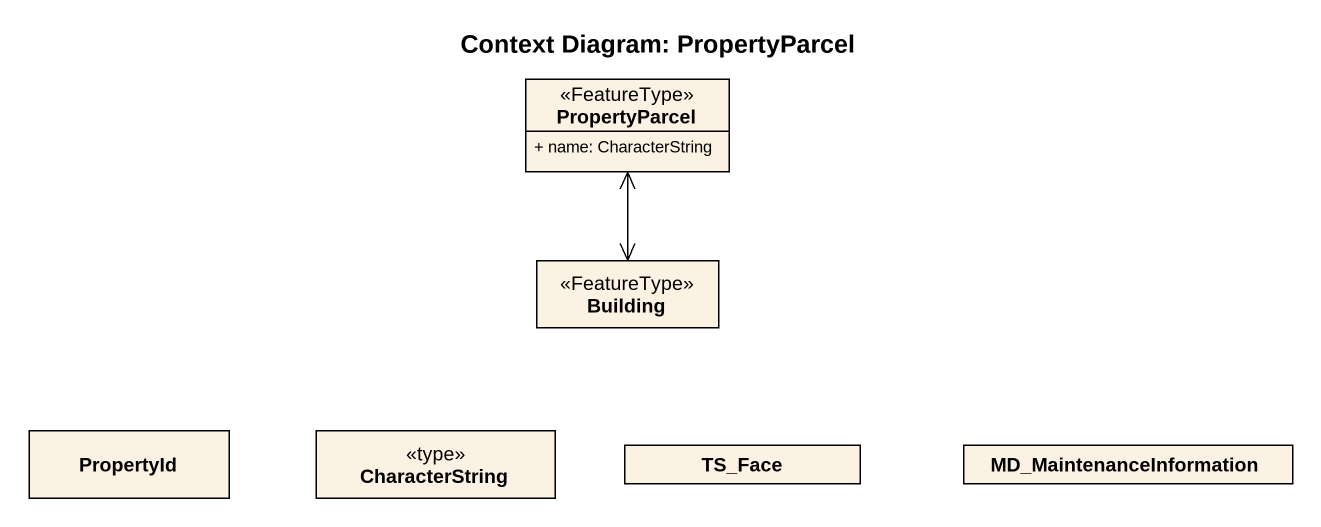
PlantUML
@startuml
title Context Diagram: PropertyParcel
hide circle
hide empty members
skinparam classAttributeIconSize 0
class PropertyParcel <<FeatureType>> {
  + name: CharacterString
}
class Building <<FeatureType>>
class PropertyId
class CharacterString <<type>>
class TS_Face
class MD_MaintenanceInformation
PropertyParcel <--> Building
@enduml
